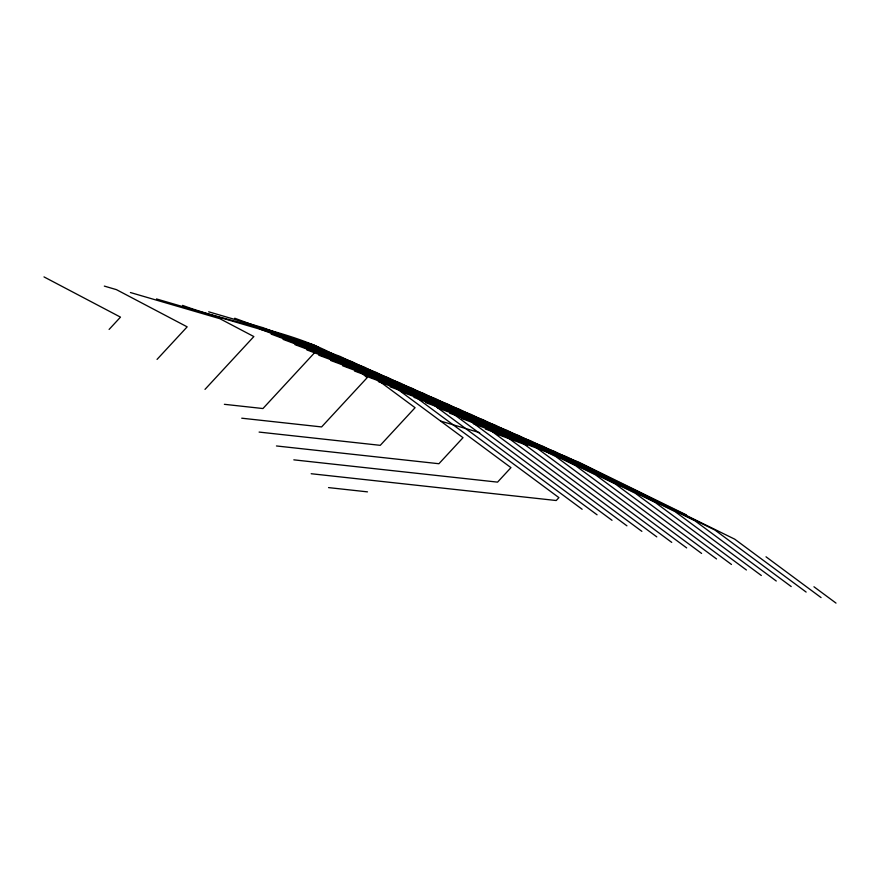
<?xml version="1.0" encoding="UTF-8"?>
<svg xmlns="http://www.w3.org/2000/svg" width="880" height="880" viewBox="0 0 880 880"><rect width="100%" height="100%" fill="white"/><g stroke="black" fill="none" stroke-linecap="round" stroke-linejoin="round"><path stroke-width="1.32" d="M109.098 329.439L120.483 317.13L44 276.903M157.047 359.403L187.165 326.854L116.435 289.641L104.324 286.099M204.996 389.378L253.858 336.567L219.824 318.67L130.405 292.523M224.378 404.316L262.944 408.54L319.176 347.765L313.808 344.938L156.486 298.947M241.736 418.198L321.596 426.932L367.125 377.729C316.646 331.914 243.837 328.24 182.567 305.371M259.094 432.08L380.259 445.335L415.074 407.704L356.895 364.617L340.34 356.51L262.889 327.657L208.648 311.795M276.452 445.962L438.911 463.727L463.023 437.679L376.783 373.802L352.242 361.779L234.729 318.219M293.821 459.844L497.563 482.13L510.961 467.643L396.66 382.987L364.144 367.048L247.368 323.554M311.179 473.726L556.226 500.522L558.91 497.618L416.548 392.183L376.035 372.328L259.27 328.823M328.537 487.608L367.488 491.865M440.88 421.146L479.71 432.696M271.172 334.103L387.937 377.597L436.436 401.368L582.142 509.278M283.074 339.372L399.839 382.866L456.324 410.553L597.069 514.8M294.976 344.641L411.741 388.146L476.201 419.738L612.007 520.311M306.867 349.921L423.643 393.415L496.089 428.923L626.934 525.833M318.769 355.19L435.534 398.684L515.977 438.108L641.872 531.355M330.671 360.459L447.436 403.964L535.865 447.293L656.799 536.877M342.573 365.739L459.338 409.233L555.742 456.489L671.737 542.388M354.475 371.008L471.24 414.502L575.63 465.674L686.675 547.91M366.366 376.277L483.142 419.782L595.518 474.859L701.602 553.432M378.268 381.557L495.033 425.051L615.406 484.044L716.54 558.943M390.17 386.826L506.935 430.32L635.283 493.229L731.467 564.465M402.072 392.095L518.837 435.6L655.171 502.414L746.405 569.987M413.974 397.375L530.739 440.869L675.059 511.599L761.332 575.498M425.865 402.644L542.641 446.138L694.947 520.795L776.27 581.02M437.767 407.913L554.532 451.418L714.835 529.98L791.197 586.542M449.669 413.193L566.434 456.687L734.712 539.165L806.135 592.064M461.571 418.462L578.336 461.956L686.411 514.932M473.473 423.731L578.16 462.737M485.364 429.011L552.695 454.091M497.266 434.28L527.23 445.445M813.956 586.773L836 603.097M766.007 556.798L821.062 597.575"/></g></svg>
